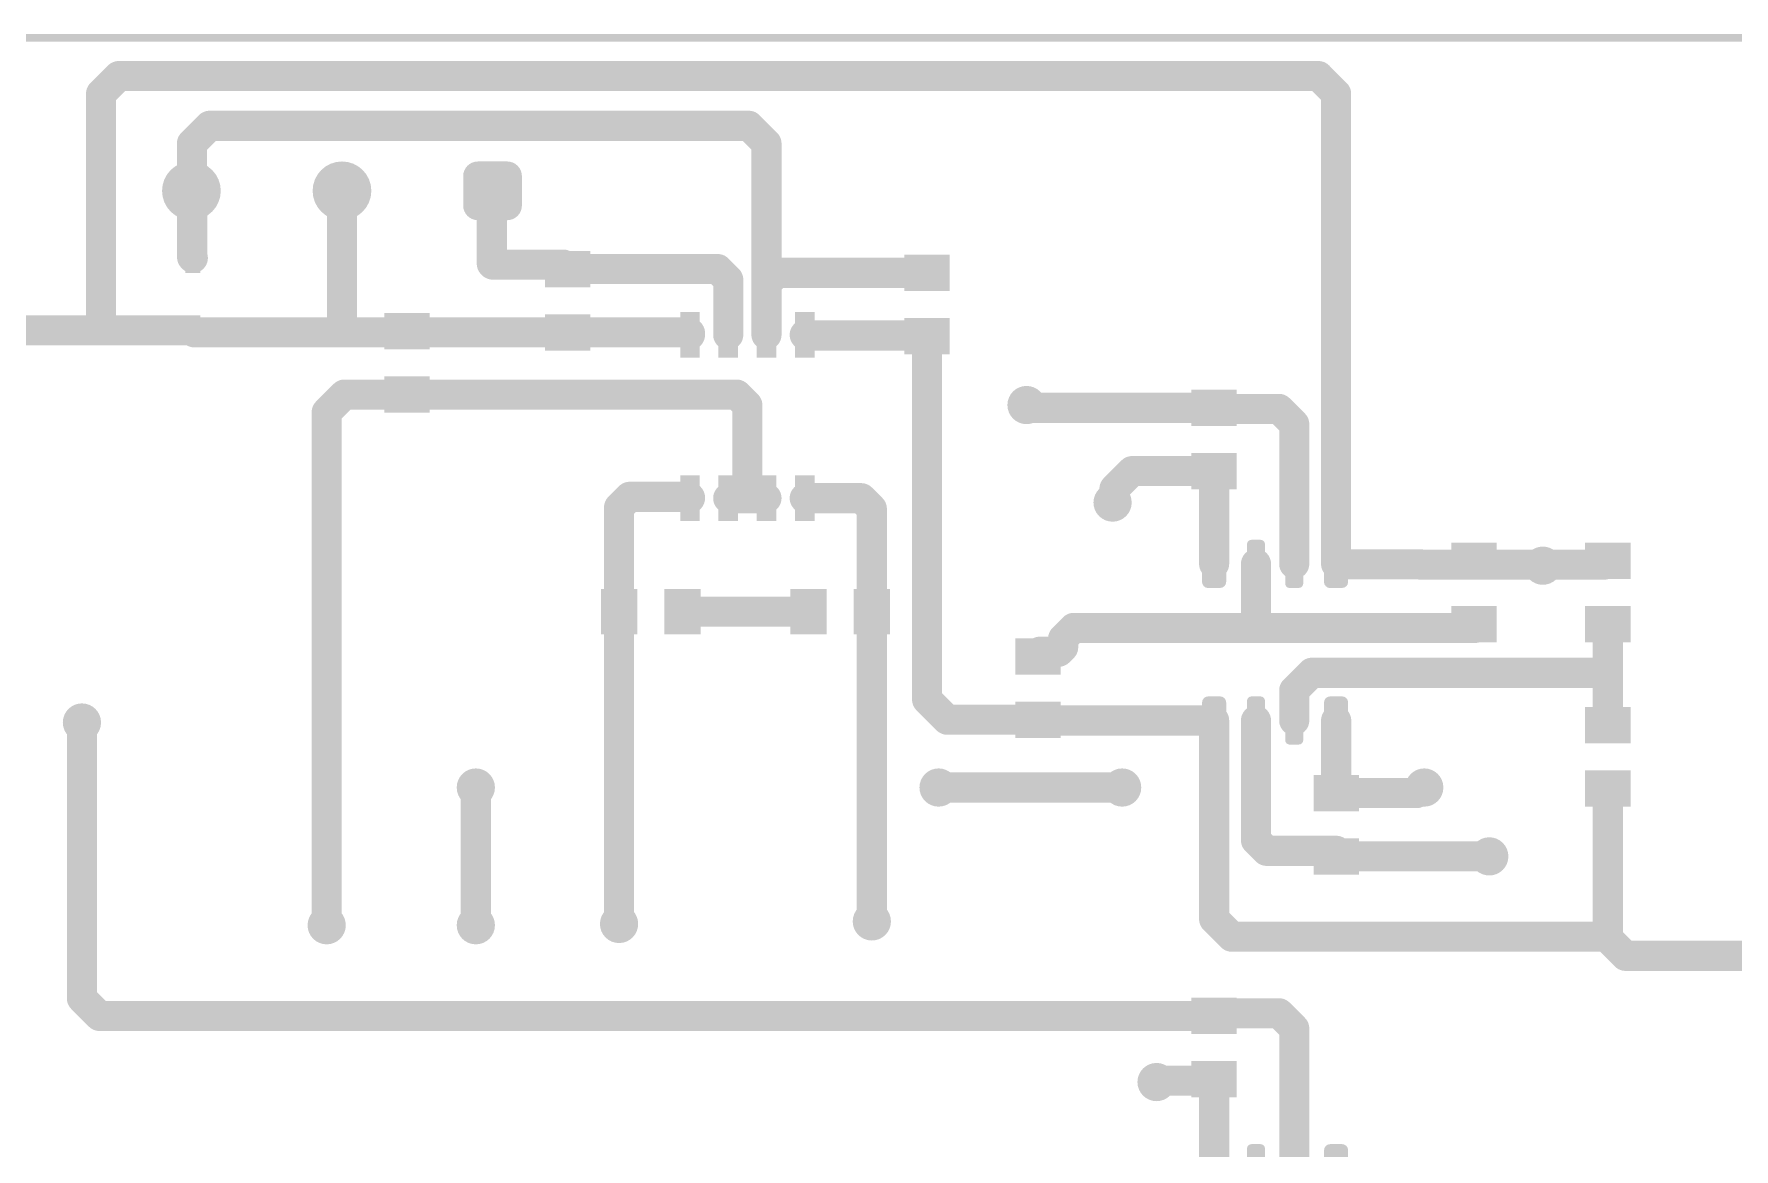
# Model space of a CAD drawing. Header units: millimetres. Extents: x 28 to 180, y 43 to 143.
# Drawn here: x 70.3 to 126.7, y 106 to 143 of the extents above; entities that cross this region are included whole.
import ezdxf

# ---------------------------------------------------------------- set-up
doc = ezdxf.new("R2010")
doc.units = ezdxf.units.MM
for name, color, linetype in [('BottomLayer', 5, 'Continuous'), ('MultiLayer', 9, 'Continuous'), ('PadHoleLayer', 156, 'Continuous')]:
    doc.layers.add(name, color=color, linetype=linetype)

# ---------------------------------------------------------------- blocks, each defined once
blk = doc.blocks.new('SOD2512X110N_B_13')
at = {"layer": 'BottomLayer'}
for points in [[(-1.70000041, 0.2499995), (-0.69999987, 0.2499995), (-0.69999987, -0.2499995), (-1.70000041, -0.2499995)], [(0.69999987, 0.2499995), (1.70000041, 0.2499995), (1.70000041, -0.2499995), (0.69999987, -0.2499995)]]:
    blk.add_hatch(color=5, dxfattribs=at).paths.add_polyline_path(points)
blk = doc.blocks.new('SOD2512X110N_B_14')
at = {"layer": 'BottomLayer'}
for points in [[(-1.70000041, 0.2499995), (-0.69999987, 0.2499995), (-0.69999987, -0.2499995), (-1.70000041, -0.2499995)], [(0.69999987, 0.2499995), (1.70000041, 0.2499995), (1.70000041, -0.2499995), (0.69999987, -0.2499995)]]:
    blk.add_hatch(color=5, dxfattribs=at).paths.add_polyline_path(points)
blk = doc.blocks.new('SOIC127P600X175_8N_B_15')
at = {"layer": 'BottomLayer'}
for points in [[(-3.47450156, 2.23000062), (-1.9495008, 2.23000062), (-1.9495008, 1.57999938), (-3.47450156, 1.57999938)], [(1.9495008, 2.23000062), (3.47450156, 2.23000062), (3.47450156, 1.57999938), (1.9495008, 1.57999938)], [(-3.47450156, 0.96000062), (-1.9495008, 0.96000062), (-1.9495008, 0.30999938), (-3.47450156, 0.30999938)], [(1.9495008, 0.96000062), (3.47450156, 0.96000062), (3.47450156, 0.30999938), (1.9495008, 0.30999938)], [(-3.47450156, -0.30999938), (-1.9495008, -0.30999938), (-1.9495008, -0.96000062), (-3.47450156, -0.96000062)], [(1.9495008, -0.30999938), (3.47450156, -0.30999938), (3.47450156, -0.96000062), (1.9495008, -0.96000062)], [(-3.47450156, -1.57999938), (-1.9495008, -1.57999938), (-1.9495008, -2.23000062), (-3.47450156, -2.23000062)], [(1.9495008, -1.57999938), (3.47450156, -1.57999938), (3.47450156, -2.23000062), (1.9495008, -2.23000062)]]:
    blk.add_hatch(color=5, dxfattribs=at).paths.add_polyline_path(points)
blk = doc.blocks.new('V______CRCW0805__3_IPC_A_B_31')
at = {"layer": 'BottomLayer'}
for points in [[(-1.65410896, 0.7541094899999999), (-0.44760388, 0.7541094899999999), (-0.44760388, -0.7541094899999999), (-1.65410896, -0.7541094899999999)], [(0.44760388, 0.7541094899999999), (1.65410896, 0.7541094899999999), (1.65410896, -0.7541094899999999), (0.44760388, -0.7541094899999999)]]:
    blk.add_hatch(color=5, dxfattribs=at).paths.add_polyline_path(points)
blk = doc.blocks.new('V______CRCW0805__3_IPC_A_B_33')
at = {"layer": 'BottomLayer'}
for points in [[(-1.65410896, 0.7541094899999999), (-0.44760388, 0.7541094899999999), (-0.44760388, -0.7541094899999999), (-1.65410896, -0.7541094899999999)], [(0.44760388, 0.7541094899999999), (1.65410896, 0.7541094899999999), (1.65410896, -0.7541094899999999), (0.44760388, -0.7541094899999999)]]:
    blk.add_hatch(color=5, dxfattribs=at).paths.add_polyline_path(points)
blk = doc.blocks.new('V______CRCW0805__3_IPC_A_B_35')
at = {"layer": 'BottomLayer'}
for points in [[(-1.65410896, 0.7541094899999999), (-0.44760388, 0.7541094899999999), (-0.44760388, -0.7541094899999999), (-1.65410896, -0.7541094899999999)], [(0.44760388, 0.7541094899999999), (1.65410896, 0.7541094899999999), (1.65410896, -0.7541094899999999), (0.44760388, -0.7541094899999999)]]:
    blk.add_hatch(color=5, dxfattribs=at).paths.add_polyline_path(points)
blk = doc.blocks.new('V______CRCW0805__3_IPC_A_B_38')
at = {"layer": 'BottomLayer'}
for points in [[(-1.65410896, 0.7541094899999999), (-0.44760388, 0.7541094899999999), (-0.44760388, -0.7541094899999999), (-1.65410896, -0.7541094899999999)], [(0.44760388, 0.7541094899999999), (1.65410896, 0.7541094899999999), (1.65410896, -0.7541094899999999), (0.44760388, -0.7541094899999999)]]:
    blk.add_hatch(color=5, dxfattribs=at).paths.add_polyline_path(points)
blk = doc.blocks.new('V______CRCW0805__3_IPC_A_B_39')
at = {"layer": 'BottomLayer'}
for points in [[(-1.65410896, 0.7541094899999999), (-0.44760388, 0.7541094899999999), (-0.44760388, -0.7541094899999999), (-1.65410896, -0.7541094899999999)], [(0.44760388, 0.7541094899999999), (1.65410896, 0.7541094899999999), (1.65410896, -0.7541094899999999), (0.44760388, -0.7541094899999999)]]:
    blk.add_hatch(color=5, dxfattribs=at).paths.add_polyline_path(points)
blk = doc.blocks.new('V______CRCW0805__3_IPC_A_B_41')
at = {"layer": 'BottomLayer'}
for points in [[(-1.65410896, 0.7541094899999999), (-0.44760388, 0.7541094899999999), (-0.44760388, -0.7541094899999999), (-1.65410896, -0.7541094899999999)], [(0.44760388, 0.7541094899999999), (1.65410896, 0.7541094899999999), (1.65410896, -0.7541094899999999), (0.44760388, -0.7541094899999999)]]:
    blk.add_hatch(color=5, dxfattribs=at).paths.add_polyline_path(points)
blk = doc.blocks.new('V______CRCW0805__3_IPC_A_B_43')
at = {"layer": 'BottomLayer'}
for points in [[(-1.65410896, 0.7541094899999999), (-0.44760388, 0.7541094899999999), (-0.44760388, -0.7541094899999999), (-1.65410896, -0.7541094899999999)], [(0.44760388, 0.7541094899999999), (1.65410896, 0.7541094899999999), (1.65410896, -0.7541094899999999), (0.44760388, -0.7541094899999999)]]:
    blk.add_hatch(color=5, dxfattribs=at).paths.add_polyline_path(points)
blk = doc.blocks.new('V______CRCW0805__3_IPC_A_B_44')
at = {"layer": 'BottomLayer'}
for points in [[(-1.65410896, 0.7541094899999999), (-0.44760388, 0.7541094899999999), (-0.44760388, -0.7541094899999999), (-1.65410896, -0.7541094899999999)], [(0.44760388, 0.7541094899999999), (1.65410896, 0.7541094899999999), (1.65410896, -0.7541094899999999), (0.44760388, -0.7541094899999999)]]:
    blk.add_hatch(color=5, dxfattribs=at).paths.add_polyline_path(points)
blk = doc.blocks.new('V______CRCW0805__3_IPC_A_B_45')
at = {"layer": 'BottomLayer'}
for points in [[(-1.65410896, 0.7541094899999999), (-0.44760388, 0.7541094899999999), (-0.44760388, -0.7541094899999999), (-1.65410896, -0.7541094899999999)], [(0.44760388, 0.7541094899999999), (1.65410896, 0.7541094899999999), (1.65410896, -0.7541094899999999), (0.44760388, -0.7541094899999999)]]:
    blk.add_hatch(color=5, dxfattribs=at).paths.add_polyline_path(points)
blk = doc.blocks.new('V______CRCW0805__3_IPC_A_B_46')
at = {"layer": 'BottomLayer'}
for points in [[(-1.65410896, 0.7541094899999999), (-0.44760388, 0.7541094899999999), (-0.44760388, -0.7541094899999999), (-1.65410896, -0.7541094899999999)], [(0.44760388, 0.7541094899999999), (1.65410896, 0.7541094899999999), (1.65410896, -0.7541094899999999), (0.44760388, -0.7541094899999999)]]:
    blk.add_hatch(color=5, dxfattribs=at).paths.add_polyline_path(points)
blk = doc.blocks.new('V______CRCW0805__3_IPC_A_B_47')
at = {"layer": 'BottomLayer'}
for points in [[(-1.65410896, 0.7541094899999999), (-0.44760388, 0.7541094899999999), (-0.44760388, -0.7541094899999999), (-1.65410896, -0.7541094899999999)], [(0.44760388, 0.7541094899999999), (1.65410896, 0.7541094899999999), (1.65410896, -0.7541094899999999), (0.44760388, -0.7541094899999999)]]:
    blk.add_hatch(color=5, dxfattribs=at).paths.add_polyline_path(points)
blk = doc.blocks.new('V______CRCW0805__3_IPC_A_B_53')
at = {"layer": 'BottomLayer'}
for points in [[(-1.65410896, 0.7541094899999999), (-0.44760388, 0.7541094899999999), (-0.44760388, -0.7541094899999999), (-1.65410896, -0.7541094899999999)], [(0.44760388, 0.7541094899999999), (1.65410896, 0.7541094899999999), (1.65410896, -0.7541094899999999), (0.44760388, -0.7541094899999999)]]:
    blk.add_hatch(color=5, dxfattribs=at).paths.add_polyline_path(points)
blk = doc.blocks.new('691101710003_72')
at = {"layer": 'BottomLayer'}
h = blk.add_hatch(color=5, dxfattribs=at)
edge = h.paths.add_edge_path()
edge.add_arc((-5.48773985, -0.01250823), 0.4874996599999999, 90, 180)
edge.add_line((-5.97523951, -0.0125082299999999), (-5.97523951, -0.9875100899999998))
edge.add_arc((-5.48773985, -0.98751009), 0.4874996599999999, 180, 270)
edge.add_line((-5.48773985, -1.47500975), (-4.51273799, -1.47500975))
edge.add_arc((-4.51273799, -0.98751009), 0.4874996599999999, 270, 360)
edge.add_line((-4.02523833, -0.98751009), (-4.02523833, -0.01250823000000001))
edge.add_arc((-4.51273799, -0.01250823), 0.4874996599999999, 0, 90)
edge.add_line((-4.51273799, 0.4749914299999999), (-5.48773985, 0.4749914299999999))
h = blk.add_hatch(color=5, dxfattribs=at)
edge = h.paths.add_edge_path()
edge.add_arc((-0.00024892, -0.50000916), 0.97499932, 0, 360)
h = blk.add_hatch(color=5, dxfattribs=at)
edge = h.paths.add_edge_path()
edge.add_arc((4.99974108, -0.50000916), 0.97499932, 0, 360)
at = {"layer": 'MultiLayer'}
h = blk.add_hatch(color=9, dxfattribs=at)
edge = h.paths.add_edge_path()
edge.add_arc((-5.48773985, -0.01250823), 0.4874996599999999, 90, 180)
edge.add_line((-5.97523951, -0.0125082299999999), (-5.97523951, -0.9875100899999998))
edge.add_arc((-5.48773985, -0.98751009), 0.4874996599999999, 180, 270)
edge.add_line((-5.48773985, -1.47500975), (-4.51273799, -1.47500975))
edge.add_arc((-4.51273799, -0.98751009), 0.4874996599999999, 270, 360)
edge.add_line((-4.02523833, -0.98751009), (-4.02523833, -0.01250823000000001))
edge.add_arc((-4.51273799, -0.01250823), 0.4874996599999999, 0, 90)
edge.add_line((-4.51273799, 0.4749914299999999), (-5.48773985, 0.4749914299999999))
h = blk.add_hatch(color=9, dxfattribs=at)
edge = h.paths.add_edge_path()
edge.add_arc((-0.00024892, -0.50000916), 0.97499932, 0, 360)
h = blk.add_hatch(color=9, dxfattribs=at)
edge = h.paths.add_edge_path()
edge.add_arc((4.99974108, -0.50000916), 0.97499932, 0, 360)
at = {"layer": 'PadHoleLayer'}
h = blk.add_hatch(color=156, dxfattribs=at)
edge = h.paths.add_edge_path()
edge.add_arc((-5.00023892, -0.50000916), 0.6499986999999999, 0, 360)
h = blk.add_hatch(color=156, dxfattribs=at)
edge = h.paths.add_edge_path()
edge.add_arc((-0.00024892, -0.50000916), 0.6499986999999999, 0, 360)
h = blk.add_hatch(color=156, dxfattribs=at)
edge = h.paths.add_edge_path()
edge.add_arc((4.99974108, -0.50000916), 0.6499986999999999, 0, 360)
blk = doc.blocks.new('8_SOIC_B_75')
at = {"layer": 'BottomLayer'}
h = blk.add_hatch(color=5, dxfattribs=at)
edge = h.paths.add_edge_path()
edge.add_arc((-1.99999981, 2.22500063), 0.1999996, 0, 90)
edge.add_line((-1.99999981, 2.42500023), (-3.19999995, 2.42500023))
edge.add_arc((-3.19999995, 2.22500063), 0.1999996, 90, 180)
edge.add_line((-3.39999955, 2.22500063), (-3.39999955, 1.82499889))
edge.add_arc((-3.19999995, 1.82499889), 0.1999996, 180, 270)
edge.add_line((-3.19999995, 1.62499929), (-1.99999981, 1.62499929))
edge.add_arc((-1.99999981, 1.82499889), 0.1999996, 270, 360)
edge.add_line((-1.80000021, 1.82499889), (-1.80000021, 2.22500063))
h = blk.add_hatch(color=5, dxfattribs=at)
edge = h.paths.add_edge_path()
edge.add_arc((3.19999995, 2.22500063), 0.1999996, 0, 90)
edge.add_line((3.19999995, 2.42500023), (1.99999981, 2.42500023))
edge.add_arc((1.99999981, 2.22500063), 0.1999996, 90, 180)
edge.add_line((1.80000021, 2.22500063), (1.80000021, 1.82499889))
edge.add_arc((1.99999981, 1.82499889), 0.1999996, 180, 270)
edge.add_line((1.99999981, 1.62499929), (3.19999995, 1.62499929))
edge.add_arc((3.19999995, 1.82499889), 0.1999996, 270, 360)
edge.add_line((3.39999955, 1.82499889), (3.39999955, 2.22500063))
h = blk.add_hatch(color=5, dxfattribs=at)
edge = h.paths.add_edge_path()
edge.add_arc((-1.94999991, 0.7849997), 0.1499997, 0, 90)
edge.add_line((-1.94999991, 0.9349994), (-3.24999985, 0.9349994))
edge.add_arc((-3.24999985, 0.7849997), 0.1499997, 90, 180)
edge.add_line((-3.39999955, 0.7849997), (-3.39999955, 0.4850003))
edge.add_arc((-3.24999985, 0.4850003), 0.1499997, 180, 270)
edge.add_line((-3.24999985, 0.3350006), (-1.94999991, 0.3350006))
edge.add_arc((-1.94999991, 0.4850003), 0.1499997, 270, 360)
edge.add_line((-1.80000021, 0.4850003), (-1.80000021, 0.7849997))
h = blk.add_hatch(color=5, dxfattribs=at)
edge = h.paths.add_edge_path()
edge.add_arc((3.24999985, 0.7849997), 0.1499997, 0, 90)
edge.add_line((3.24999985, 0.9349994), (1.94999991, 0.9349994))
edge.add_arc((1.94999991, 0.7849997), 0.1499997, 90, 180)
edge.add_line((1.80000021, 0.7849997), (1.80000021, 0.4850003))
edge.add_arc((1.94999991, 0.4850003), 0.1499997, 180, 270)
edge.add_line((1.94999991, 0.3350006), (3.24999985, 0.3350006))
edge.add_arc((3.24999985, 0.4850003), 0.1499997, 270, 360)
edge.add_line((3.39999955, 0.4850003), (3.39999955, 0.7849997))
h = blk.add_hatch(color=5, dxfattribs=at)
edge = h.paths.add_edge_path()
edge.add_arc((-1.94999991, -0.4850003), 0.1499997, 0, 90)
edge.add_line((-1.94999991, -0.3350006), (-3.24999985, -0.3350006))
edge.add_arc((-3.24999985, -0.4850003), 0.1499997, 90, 180)
edge.add_line((-3.39999955, -0.4850003), (-3.39999955, -0.7849997))
edge.add_arc((-3.24999985, -0.7849997), 0.1499997, 180, 270)
edge.add_line((-3.24999985, -0.9349994), (-1.94999991, -0.9349994))
edge.add_arc((-1.94999991, -0.7849997), 0.1499997, 270, 360)
edge.add_line((-1.80000021, -0.7849997), (-1.80000021, -0.4850003))
h = blk.add_hatch(color=5, dxfattribs=at)
edge = h.paths.add_edge_path()
edge.add_arc((3.24999985, -0.4850003), 0.1499997, 0, 90)
edge.add_line((3.24999985, -0.3350006), (1.94999991, -0.3350006))
edge.add_arc((1.94999991, -0.4850003), 0.1499997, 90, 180)
edge.add_line((1.80000021, -0.4850003), (1.80000021, -0.7849997))
edge.add_arc((1.94999991, -0.7849997), 0.1499997, 180, 270)
edge.add_line((1.94999991, -0.9349994), (3.24999985, -0.9349994))
edge.add_arc((3.24999985, -0.7849997), 0.1499997, 270, 360)
edge.add_line((3.39999955, -0.7849997), (3.39999955, -0.4850003))
h = blk.add_hatch(color=5, dxfattribs=at)
edge = h.paths.add_edge_path()
edge.add_arc((-1.99999981, -1.82499889), 0.1999996, 0, 90)
edge.add_line((-1.99999981, -1.62499929), (-3.19999995, -1.62499929))
edge.add_arc((-3.19999995, -1.82499889), 0.1999996, 90, 180)
edge.add_line((-3.39999955, -1.82499889), (-3.39999955, -2.22500063))
edge.add_arc((-3.19999995, -2.22500063), 0.1999996, 180, 270)
edge.add_line((-3.19999995, -2.42500023), (-1.99999981, -2.42500023))
edge.add_arc((-1.99999981, -2.22500063), 0.1999996, 270, 360)
edge.add_line((-1.80000021, -2.22500063), (-1.80000021, -1.82499889))
h = blk.add_hatch(color=5, dxfattribs=at)
edge = h.paths.add_edge_path()
edge.add_arc((3.19999995, -1.82499889), 0.1999996, 0, 90)
edge.add_line((3.19999995, -1.62499929), (1.99999981, -1.62499929))
edge.add_arc((1.99999981, -1.82499889), 0.1999996, 90, 180)
edge.add_line((1.80000021, -1.82499889), (1.80000021, -2.22500063))
edge.add_arc((1.99999981, -2.22500063), 0.1999996, 180, 270)
edge.add_line((1.99999981, -2.42500023), (3.19999995, -2.42500023))
edge.add_arc((3.19999995, -2.22500063), 0.1999996, 270, 360)
edge.add_line((3.39999955, -2.22500063), (3.39999955, -1.82499889))
blk = doc.blocks.new('8_SOIC_B_76')
at = {"layer": 'BottomLayer'}
h = blk.add_hatch(color=5, dxfattribs=at)
edge = h.paths.add_edge_path()
edge.add_arc((-1.99999981, 2.22500063), 0.1999996, 0, 90)
edge.add_line((-1.99999981, 2.42500023), (-3.19999995, 2.42500023))
edge.add_arc((-3.19999995, 2.22500063), 0.1999996, 90, 180)
edge.add_line((-3.39999955, 2.22500063), (-3.39999955, 1.82499889))
edge.add_arc((-3.19999995, 1.82499889), 0.1999996, 180, 270)
edge.add_line((-3.19999995, 1.62499929), (-1.99999981, 1.62499929))
edge.add_arc((-1.99999981, 1.82499889), 0.1999996, 270, 360)
edge.add_line((-1.80000021, 1.82499889), (-1.80000021, 2.22500063))
h = blk.add_hatch(color=5, dxfattribs=at)
edge = h.paths.add_edge_path()
edge.add_arc((3.19999995, 2.22500063), 0.1999996, 0, 90)
edge.add_line((3.19999995, 2.42500023), (1.99999981, 2.42500023))
edge.add_arc((1.99999981, 2.22500063), 0.1999996, 90, 180)
edge.add_line((1.80000021, 2.22500063), (1.80000021, 1.82499889))
edge.add_arc((1.99999981, 1.82499889), 0.1999996, 180, 270)
edge.add_line((1.99999981, 1.62499929), (3.19999995, 1.62499929))
edge.add_arc((3.19999995, 1.82499889), 0.1999996, 270, 360)
edge.add_line((3.39999955, 1.82499889), (3.39999955, 2.22500063))
h = blk.add_hatch(color=5, dxfattribs=at)
edge = h.paths.add_edge_path()
edge.add_arc((-1.94999991, 0.7849997), 0.1499997, 0, 90)
edge.add_line((-1.94999991, 0.9349994), (-3.24999985, 0.9349994))
edge.add_arc((-3.24999985, 0.7849997), 0.1499997, 90, 180)
edge.add_line((-3.39999955, 0.7849997), (-3.39999955, 0.4850003))
edge.add_arc((-3.24999985, 0.4850003), 0.1499997, 180, 270)
edge.add_line((-3.24999985, 0.3350006), (-1.94999991, 0.3350006))
edge.add_arc((-1.94999991, 0.4850003), 0.1499997, 270, 360)
edge.add_line((-1.80000021, 0.4850003), (-1.80000021, 0.7849997))
h = blk.add_hatch(color=5, dxfattribs=at)
edge = h.paths.add_edge_path()
edge.add_arc((3.24999985, 0.7849997), 0.1499997, 0, 90)
edge.add_line((3.24999985, 0.9349994), (1.94999991, 0.9349994))
edge.add_arc((1.94999991, 0.7849997), 0.1499997, 90, 180)
edge.add_line((1.80000021, 0.7849997), (1.80000021, 0.4850003))
edge.add_arc((1.94999991, 0.4850003), 0.1499997, 180, 270)
edge.add_line((1.94999991, 0.3350006), (3.24999985, 0.3350006))
edge.add_arc((3.24999985, 0.4850003), 0.1499997, 270, 360)
edge.add_line((3.39999955, 0.4850003), (3.39999955, 0.7849997))
h = blk.add_hatch(color=5, dxfattribs=at)
edge = h.paths.add_edge_path()
edge.add_arc((-1.94999991, -0.4850003), 0.1499997, 0, 90)
edge.add_line((-1.94999991, -0.3350006), (-3.24999985, -0.3350006))
edge.add_arc((-3.24999985, -0.4850003), 0.1499997, 90, 180)
edge.add_line((-3.39999955, -0.4850003), (-3.39999955, -0.7849997))
edge.add_arc((-3.24999985, -0.7849997), 0.1499997, 180, 270)
edge.add_line((-3.24999985, -0.9349994), (-1.94999991, -0.9349994))
edge.add_arc((-1.94999991, -0.7849997), 0.1499997, 270, 360)
edge.add_line((-1.80000021, -0.7849997), (-1.80000021, -0.4850003))
h = blk.add_hatch(color=5, dxfattribs=at)
edge = h.paths.add_edge_path()
edge.add_arc((3.24999985, -0.4850003), 0.1499997, 0, 90)
edge.add_line((3.24999985, -0.3350006), (1.94999991, -0.3350006))
edge.add_arc((1.94999991, -0.4850003), 0.1499997, 90, 180)
edge.add_line((1.80000021, -0.4850003), (1.80000021, -0.7849997))
edge.add_arc((1.94999991, -0.7849997), 0.1499997, 180, 270)
edge.add_line((1.94999991, -0.9349994), (3.24999985, -0.9349994))
edge.add_arc((3.24999985, -0.7849997), 0.1499997, 270, 360)
edge.add_line((3.39999955, -0.7849997), (3.39999955, -0.4850003))
h = blk.add_hatch(color=5, dxfattribs=at)
edge = h.paths.add_edge_path()
edge.add_arc((-1.99999981, -1.82499889), 0.1999996, 0, 90)
edge.add_line((-1.99999981, -1.62499929), (-3.19999995, -1.62499929))
edge.add_arc((-3.19999995, -1.82499889), 0.1999996, 90, 180)
edge.add_line((-3.39999955, -1.82499889), (-3.39999955, -2.22500063))
edge.add_arc((-3.19999995, -2.22500063), 0.1999996, 180, 270)
edge.add_line((-3.19999995, -2.42500023), (-1.99999981, -2.42500023))
edge.add_arc((-1.99999981, -2.22500063), 0.1999996, 270, 360)
edge.add_line((-1.80000021, -2.22500063), (-1.80000021, -1.82499889))
h = blk.add_hatch(color=5, dxfattribs=at)
edge = h.paths.add_edge_path()
edge.add_arc((3.19999995, -1.82499889), 0.1999996, 0, 90)
edge.add_line((3.19999995, -1.62499929), (1.99999981, -1.62499929))
edge.add_arc((1.99999981, -1.82499889), 0.1999996, 90, 180)
edge.add_line((1.80000021, -1.82499889), (1.80000021, -2.22500063))
edge.add_arc((1.99999981, -2.22500063), 0.1999996, 180, 270)
edge.add_line((1.99999981, -2.42500023), (3.19999995, -2.42500023))
edge.add_arc((3.19999995, -2.22500063), 0.1999996, 270, 360)
edge.add_line((3.39999955, -2.22500063), (3.39999955, -1.82499889))

msp = doc.modelspace()

# ---------------------------------------------------------------- hatches: boundary and pattern name
h = msp.add_hatch(color=7)
edge = h.paths.add_edge_path()
edge.add_arc((103.251, 130.683), 0.635, 0, 360)
h = msp.add_hatch(color=7)
edge = h.paths.add_edge_path()
edge.add_arc((103.251, 130.683), 0.3556, 0, 360)
h = msp.add_hatch(color=7)
edge = h.paths.add_edge_path()
edge.add_arc((106.1085, 127.4445), 0.635, 0, 360)
h = msp.add_hatch(color=7)
edge = h.paths.add_edge_path()
edge.add_arc((106.1085, 127.4445), 0.3556, 0, 360)
h = msp.add_hatch(color=7)
edge = h.paths.add_edge_path()
edge.add_arc((120.396, 125.349), 0.635, 0, 360)
h = msp.add_hatch(color=7)
edge = h.paths.add_edge_path()
edge.add_arc((120.396, 125.349), 0.3556, 0, 360)
h = msp.add_hatch(color=7)
edge = h.paths.add_edge_path()
edge.add_arc((71.88199999999999, 120.142), 0.635, 0, 360)
h = msp.add_hatch(color=7)
edge = h.paths.add_edge_path()
edge.add_arc((71.88199999999999, 120.142), 0.3556, 0, 360)
h = msp.add_hatch(color=7)
edge = h.paths.add_edge_path()
edge.add_arc((84.963, 117.983), 0.635, 0, 360)
h = msp.add_hatch(color=7)
edge = h.paths.add_edge_path()
edge.add_arc((100.33, 117.983), 0.635, 0, 360)
h = msp.add_hatch(color=7)
edge = h.paths.add_edge_path()
edge.add_arc((106.426, 117.983), 0.635, 0, 360)
h = msp.add_hatch(color=7)
edge = h.paths.add_edge_path()
edge.add_arc((116.459, 117.983), 0.635, 0, 360)
h = msp.add_hatch(color=7)
edge = h.paths.add_edge_path()
edge.add_arc((84.963, 117.983), 0.3556, 0, 360)
h = msp.add_hatch(color=7)
edge = h.paths.add_edge_path()
edge.add_arc((100.33, 117.983), 0.3556, 0, 360)
h = msp.add_hatch(color=7)
edge = h.paths.add_edge_path()
edge.add_arc((106.426, 117.983), 0.3556, 0, 360)
h = msp.add_hatch(color=7)
edge = h.paths.add_edge_path()
edge.add_arc((116.459, 117.983), 0.3556, 0, 360)
h = msp.add_hatch(color=7)
edge = h.paths.add_edge_path()
edge.add_arc((118.618, 115.697), 0.635, 0, 360)
h = msp.add_hatch(color=7)
edge = h.paths.add_edge_path()
edge.add_arc((118.618, 115.697), 0.3556, 0, 360)
h = msp.add_hatch(color=7)
edge = h.paths.add_edge_path()
edge.add_arc((80.00999999999999, 113.411), 0.635, 0, 360)
h = msp.add_hatch(color=7)
edge = h.paths.add_edge_path()
edge.add_arc((84.963, 113.411), 0.635, 0, 360)
h = msp.add_hatch(color=7)
edge = h.paths.add_edge_path()
edge.add_arc((89.71928716, 113.453545), 0.635, 0, 360)
h = msp.add_hatch(color=7)
edge = h.paths.add_edge_path()
edge.add_arc((98.11371283999999, 113.538), 0.635, 0, 360)
h = msp.add_hatch(color=7)
edge = h.paths.add_edge_path()
edge.add_arc((80.00999999999999, 113.411), 0.3556, 0, 360)
h = msp.add_hatch(color=7)
edge = h.paths.add_edge_path()
edge.add_arc((84.963, 113.411), 0.3556, 0, 360)
h = msp.add_hatch(color=7)
edge = h.paths.add_edge_path()
edge.add_arc((89.71928716, 113.453545), 0.3556, 0, 360)
h = msp.add_hatch(color=7)
edge = h.paths.add_edge_path()
edge.add_arc((98.11371283999999, 113.538), 0.3556, 0, 360)
h = msp.add_hatch(color=7)
edge = h.paths.add_edge_path()
edge.add_arc((107.569, 108.204), 0.635, 0, 360)
h = msp.add_hatch(color=7)
edge = h.paths.add_edge_path()
edge.add_arc((107.569, 108.204), 0.3556, 0, 360)

# ---------------------------------------------------------------- linework, layer by layer
at = {"color": 7}
for points, const_width in [([(29.718, 142.875), (179.705, 142.875)], 0.254), ([(72.517, 141.0192125), (73.10278749999998, 141.605)], 1.00000054), ([(73.10278749999998, 141.605), (112.94521226, 141.605)], 1.00000054), ([(112.94521226, 141.605), (113.53099976, 141.0192125)], 1.00000054), ([(72.517, 133.16599986), (72.517, 141.0192125)], 1.00000054), ([(113.53099976, 125.40899988), (113.53099976, 141.0192125)], 1.00000054), ([(75.53522358000002, 139.3682125), (76.12101108, 139.954)], 1.00000054), ([(76.12101108, 139.954), (94.0292125, 139.954)], 1.00000054), ([(94.0292125, 139.954), (94.615, 139.3682125)], 1.00000054), ([(75.53522358000002, 137.80128142), (75.53522358000002, 139.3682125)], 1.00000054), ([(94.615, 134.71924034), (94.615, 139.3682125)], 1.00000054), ([(75.53522358000002, 137.80128142), (75.541505, 137.795)], 1.00000054), ([(75.541505, 135.58949514), (75.541505, 137.795)], 1.00000054), ([(80.518, 133.12100122), (80.518, 137.795)], 1.00000054), ([(85.49449499999999, 135.37336146), (85.49449499999999, 137.795)], 1.00000054), ([(75.541505, 135.58949514), (75.565, 135.56600014)], 1.00000054), ([(85.49449499999999, 135.37336146), (85.52099989999998, 135.34685656)], 1.00000054), ([(85.52099989999998, 135.34685656), (87.86185628, 135.34685656)], 1.00000054), ([(87.86185628, 135.34685656), (88.01100000000001, 135.19771284)], 1.00000054), ([(88.01100000000001, 135.19771284), (92.9935275, 135.19771284)], 1.00000054), ([(92.9935275, 135.19771284), (93.34499999999998, 134.84624034)], 1.00000054), ([(94.615, 134.71924034), (94.9664725, 135.07071284)], 1.00000054), ([(94.9664725, 135.07071284), (99.949, 135.07071284)], 1.00000054), ([(93.34499999999998, 133.01400118), (93.34499999999998, 134.84624034)], 1.00000054), ([(94.615, 133.01400118), (94.615, 134.71924034)], 1.00000054), ([(43.15921264, 133.16599986), (72.517, 133.16599986)], 1.00000054), ([(72.517, 133.16599986), (75.565, 133.16599986)], 1.00000054), ([(75.565, 133.1459999), (75.565, 133.16599986)], 1.00000054), ([(75.565, 133.1459999), (75.61499989999999, 133.096)], 1.00000054), ([(75.61499989999999, 133.096), (80.54300122, 133.096)], 1.00000054), ([(80.518, 133.12100122), (80.54300122, 133.096)], 1.00000054), ([(80.54300122, 133.096), (85.471, 133.096)], 1.00000054), ([(85.471, 133.096), (88.01100000000001, 133.096)], 1.00000054), ([(88.01100000000001, 133.096), (92.04999878, 133.096)], 1.00000054), ([(92.04999878, 133.096), (92.075, 133.07099878)], 1.00000054), ([(92.075, 133.01400118), (92.075, 133.07099878)], 1.00000054), ([(95.885, 133.01400118), (95.90750186, 132.99149932)], 1.00000054), ([(95.90750186, 132.99149932), (99.92650068, 132.99149932)], 1.00000054), ([(99.92650068, 132.99149932), (99.949, 132.969)], 1.00000054), ([(99.949, 120.904), (99.949, 132.969)], 1.00000054), ([(80.00999999999998, 130.44335608), (80.59578749999999, 131.02914358)], 1.00000054), ([(80.59578749999999, 131.02914358), (93.6285275, 131.02914358)], 1.00000054), ([(93.6285275, 131.02914358), (93.98, 130.67767108)], 1.00000054), ([(93.98, 127.58999882), (93.98, 130.67767108)], 1.00000054), ([(103.251, 130.683), (103.32406056, 130.683)], 1.00000054), ([(103.32406056, 130.683), (103.41620414, 130.59085642)], 1.00000054), ([(103.41620414, 130.59085642), (109.474, 130.59085642)], 1.00000054), ([(109.4603348, 130.55289104), (111.6361115, 130.55289104)], 1.00000054), ([(111.6361115, 130.55289104), (112.141, 130.04800254)], 1.00000054), ([(80.00999999999998, 113.411), (80.00999999999998, 130.44335608)], 1.00000054), ([(112.141, 125.40899988), (112.141, 130.04800254)], 1.00000054), ([(106.172, 127.90335608), (106.7577875, 128.48914358)], 1.00000054), ([(106.7577875, 128.48914358), (109.474, 128.48914358)], 1.00000054), ([(109.48100024, 125.40899988), (109.48100024, 128.36214358)], 1.00000054), ([(106.172, 127.508), (106.172, 127.90335608)], 1.00000054), ([(89.71928716, 127.2835275), (90.07075966, 127.635)], 1.00000054), ([(89.71928716, 123.825), (89.71928716, 127.2835275)], 1.00000054), ([(90.07075966, 127.635), (92.04999878, 127.635)], 1.00000054), ([(92.04999878, 127.635), (92.075, 127.60999878)], 1.00000054), ([(92.075, 127.58999882), (92.075, 127.60999878)], 1.00000054), ([(93.34499999999998, 127.58999882), (93.98, 127.58999882)], 1.00000054), ([(93.98, 127.58999882), (94.615, 127.58999882)], 1.00000054), ([(95.885, 127.58999882), (97.76224034, 127.58999882)], 1.00000054), ([(97.76224034, 127.58999882), (98.11371284, 127.23852632)], 1.00000054), ([(98.11371284, 123.825), (98.11371284, 127.23852632)], 1.00000054), ([(106.045, 127.381), (106.1085, 127.4445)], 1.00000054), ([(106.1085, 127.4445), (106.172, 127.508)], 1.00000054), ([(110.871, 123.28214358), (110.871, 125.40899988)], 1.00000054), ([(113.53099976, 125.40899988), (113.54357276, 125.39642688)], 1.00000054), ([(113.54357276, 125.39642688), (116.31942954, 125.39642688)], 1.00000054), ([(116.31942954, 125.39642688), (116.332, 125.38385642)], 1.00000054), ([(116.332, 125.38385642), (122.428, 125.38385642)], 1.00000054), ([(89.71928716, 113.453545), (89.71928716, 123.825)], 1.00000054), ([(91.821, 123.825), (96.012, 123.825)], 1.00000054), ([(98.11371284, 113.538), (98.11371284, 123.825)], 1.00000054), ([(104.46711136, 122.93067108), (104.81858386, 123.28214358)], 1.00000054), ([(104.81858386, 123.28214358), (110.871, 123.28214358)], 1.00000054), ([(110.871, 123.28214358), (118.14270504, 123.28214358)], 1.00000054), ([(122.555, 122.0174725), (122.555, 123.28214358)], 1.00000054), ([(104.3206956, 122.4926938), (104.46711136, 122.63910956)], 1.00000054), ([(104.46711136, 122.63910956), (104.46711136, 122.93067108)], 1.00000054), ([(103.6966938, 122.4926938), (104.3206956, 122.4926938)], 1.00000054), ([(122.3305275, 121.793), (122.555, 122.0174725)], 1.00000054), ([(122.555, 120.04985642), (122.555, 122.0174725)], 1.00000054), ([(112.141, 121.2072125), (112.7267875, 121.793)], 1.00000054), ([(112.7267875, 121.793), (122.3305275, 121.793)], 1.00000054), ([(99.949, 120.904), (100.61885642, 120.23414358)], 1.00000054), ([(112.141, 120.20900012), (112.141, 121.2072125)], 1.00000054), ([(71.88199999999998, 110.98364392), (71.88199999999998, 120.142)], 1.00000054), ([(100.61885642, 120.23414358), (103.632, 120.23414358)], 1.00000054), ([(104.03814346, 120.20900012), (109.48100024, 120.20900012)], 1.00000054), ([(109.48100024, 113.6157875), (109.48100024, 120.20900012)], 1.00000054), ([(110.871, 116.23275966), (110.871, 120.20900012)], 1.00000054), ([(113.53099976, 120.20900012), (113.53449988, 120.2055)], 1.00000054), ([(113.53449988, 117.98650012), (113.53449988, 120.2055)], 1.00000054), ([(84.963, 113.411), (84.963, 117.983)], 1.00000054), ([(100.33, 117.983), (106.426, 117.983)], 1.00000054), ([(113.53449988, 117.98650012), (113.538, 117.983)], 1.00000054), ([(113.538, 117.79871284), (116.20165228, 117.79871284)], 1.00000054), ([(116.20165228, 117.79871284), (116.38593944, 117.983)], 1.00000054), ([(116.38593944, 117.983), (116.459, 117.983)], 1.00000054), ([(122.555, 113.03000254), (122.555, 117.94814358)], 1.00000054), ([(110.871, 116.23275966), (111.2224725, 115.88128716)], 1.00000054), ([(111.2224725, 115.88128716), (113.538, 115.88128716)], 1.00000054), ([(113.538, 115.697), (118.618, 115.697)], 1.00000054), ([(109.48100024, 113.6157875), (110.06678774, 113.03)], 1.00000054), ([(110.06678774, 113.03), (122.55499746, 113.03)], 1.00000054), ([(122.55499746, 113.03), (122.555, 113.03000254)], 1.00000054), ([(122.555, 112.9807875), (122.555, 113.03000254)], 1.00000054), ([(122.555, 112.9807875), (123.1407875, 112.395)], 1.00000054), ([(123.1407875, 112.395), (132.55600108, 112.395)], 1.00000054), ([(71.88199999999998, 110.98364392), (72.4677875, 110.39785642)], 1.00000054), ([(72.4677875, 110.39785642), (109.474, 110.39785642)], 1.00000054), ([(109.4603348, 110.48689104), (111.6361115, 110.48689104)], 1.00000054), ([(111.6361115, 110.48689104), (112.141, 109.98200254)], 1.00000054), ([(112.141, 105.34299988), (112.141, 109.98200254)], 1.00000054), ([(107.569, 108.204), (107.61507052, 108.25007052)], 1.00000054), ([(107.61507052, 108.25007052), (109.42792694, 108.25007052)], 1.00000054), ([(109.42792694, 108.25007052), (109.474, 108.29614358)], 1.00000054), ([(109.48100024, 105.34299988), (109.48100024, 108.29614358)], 1.00000054)]:
    msp.add_lwpolyline(points, dxfattribs=dict(at, const_width=const_width))
at = {"color": 7, "const_width": 0.499999}
for points in [[(72.85278799999998, 141.605, 1), (73.35278699999998, 141.605, 1)], [(72.85278799999998, 141.605, 1), (73.35278699999998, 141.605, 1)], [(112.69521276, 141.605, 1), (113.19521176, 141.605, 1)], [(112.69521276, 141.605, 1), (113.19521176, 141.605, 1)], [(72.2670005, 141.0192125, 1), (72.7669995, 141.0192125, 1)], [(72.2670005, 141.0192125, 1), (72.7669995, 141.0192125, 1)], [(113.28100026, 141.0192125, 1), (113.78099926, 141.0192125, 1)], [(113.28100026, 141.0192125, 1), (113.78099926, 141.0192125, 1)], [(75.87101158, 139.954, 1), (76.37101058, 139.954, 1)], [(75.87101158, 139.954, 1), (76.37101058, 139.954, 1)], [(93.779213, 139.954, 1), (94.279212, 139.954, 1)], [(93.779213, 139.954, 1), (94.279212, 139.954, 1)], [(75.28522408, 139.3682125, 1), (75.78522308, 139.3682125, 1)], [(75.28522408, 139.3682125, 1), (75.78522308, 139.3682125, 1)], [(94.3650005, 139.3682125, 1), (94.8649995, 139.3682125, 1)], [(94.3650005, 139.3682125, 1), (94.8649995, 139.3682125, 1)], [(75.28522408, 137.80128142, 1), (75.78522308, 137.80128142, 1)], [(75.28522408, 137.80128142, 1), (75.78522308, 137.80128142, 1)], [(75.2915055, 137.795, 1), (75.7915045, 137.795, 1)], [(75.2915055, 137.795, 1), (75.7915045, 137.795, 1)], [(80.2680005, 137.795, 1), (80.76799949999999, 137.795, 1)], [(85.24449549999999, 137.795, 1), (85.74449449999999, 137.795, 1)], [(75.2915055, 135.58949514, 1), (75.7915045, 135.58949514, 1)], [(75.2915055, 135.58949514, 1), (75.7915045, 135.58949514, 1)], [(75.3150005, 135.56600014, 1), (75.8149995, 135.56600014, 1)], [(85.24449549999999, 135.37336146, 1), (85.74449449999999, 135.37336146, 1)], [(85.24449549999999, 135.37336146, 1), (85.74449449999999, 135.37336146, 1)], [(85.27100039999998, 135.34685656, 1), (85.77099940000001, 135.34685656, 1)], [(85.27100039999998, 135.34685656, 1), (85.77099940000001, 135.34685656, 1)], [(87.61185678, 135.34685656, 1), (88.11185577999998, 135.34685656, 1)], [(87.61185678, 135.34685656, 1), (88.11185577999998, 135.34685656, 1)], [(87.7610005, 135.19771284, 1), (88.2609995, 135.19771284, 1)], [(87.7610005, 135.19771284, 1), (88.2609995, 135.19771284, 1)], [(92.743528, 135.19771284, 1), (93.243527, 135.19771284, 1)], [(92.743528, 135.19771284, 1), (93.243527, 135.19771284, 1)], [(94.716473, 135.07071284, 1), (95.216472, 135.07071284, 1)], [(94.716473, 135.07071284, 1), (95.216472, 135.07071284, 1)], [(99.6990005, 135.07071284, 1), (100.1989995, 135.07071284, 1)], [(93.0950005, 134.84624034, 1), (93.5949995, 134.84624034, 1)], [(93.0950005, 134.84624034, 1), (93.5949995, 134.84624034, 1)], [(94.3650005, 134.71924034, 1), (94.8649995, 134.71924034, 1)], [(94.3650005, 134.71924034, 1), (94.8649995, 134.71924034, 1)], [(94.3650005, 134.71924034, 1), (94.8649995, 134.71924034, 1)], [(72.2670005, 133.16599986, 1), (72.7669995, 133.16599986, 1)], [(72.2670005, 133.16599986, 1), (72.7669995, 133.16599986, 1)], [(72.2670005, 133.16599986, 1), (72.7669995, 133.16599986, 1)], [(75.3150005, 133.16599986, 1), (75.8149995, 133.16599986, 1)], [(75.3150005, 133.16599986, 1), (75.8149995, 133.16599986, 1)], [(75.3150005, 133.1459999, 1), (75.8149995, 133.1459999, 1)], [(75.3150005, 133.1459999, 1), (75.8149995, 133.1459999, 1)], [(75.36500040000001, 133.096, 1), (75.86499939999999, 133.096, 1)], [(75.36500040000001, 133.096, 1), (75.86499939999999, 133.096, 1)], [(80.2680005, 133.12100122, 1), (80.76799949999999, 133.12100122, 1)], [(80.2680005, 133.12100122, 1), (80.76799949999999, 133.12100122, 1)], [(80.29300171999998, 133.096, 1), (80.79300072, 133.096, 1)], [(80.29300171999998, 133.096, 1), (80.79300072, 133.096, 1)], [(80.29300171999998, 133.096, 1), (80.79300072, 133.096, 1)], [(85.22100049999997, 133.096, 1), (85.7209995, 133.096, 1)], [(85.22100049999997, 133.096, 1), (85.7209995, 133.096, 1)], [(87.7610005, 133.096, 1), (88.2609995, 133.096, 1)], [(87.7610005, 133.096, 1), (88.2609995, 133.096, 1)], [(91.79999928, 133.096, 1), (92.29999828, 133.096, 1)], [(91.79999928, 133.096, 1), (92.29999828, 133.096, 1)], [(91.8250005, 133.07099878, 1), (92.3249995, 133.07099878, 1)], [(91.8250005, 133.07099878, 1), (92.3249995, 133.07099878, 1)], [(91.8250005, 133.01400118, 1), (92.3249995, 133.01400118, 1)], [(93.0950005, 133.01400118, 1), (93.5949995, 133.01400118, 1)], [(94.3650005, 133.01400118, 1), (94.8649995, 133.01400118, 1)], [(95.6350005, 133.01400118, 1), (96.1349995, 133.01400118, 1)], [(95.65750236, 132.99149932, 1), (96.15750136, 132.99149932, 1)], [(95.65750236, 132.99149932, 1), (96.15750136, 132.99149932, 1)], [(99.67650118, 132.99149932, 1), (100.17650018, 132.99149932, 1)], [(99.67650118, 132.99149932, 1), (100.17650018, 132.99149932, 1)], [(99.6990005, 132.969, 1), (100.1989995, 132.969, 1)], [(99.6990005, 132.969, 1), (100.1989995, 132.969, 1)], [(80.345788, 131.02914358, 1), (80.84578699999999, 131.02914358, 1)], [(80.345788, 131.02914358, 1), (80.84578699999999, 131.02914358, 1)], [(93.378528, 131.02914358, 1), (93.878527, 131.02914358, 1)], [(93.378528, 131.02914358, 1), (93.878527, 131.02914358, 1)], [(93.7300005, 130.67767108, 1), (94.2299995, 130.67767108, 1)], [(93.7300005, 130.67767108, 1), (94.2299995, 130.67767108, 1)], [(103.0010005, 130.683, 1), (103.5009995, 130.683, 1)], [(103.07406106, 130.683, 1), (103.57406006, 130.683, 1)], [(103.07406106, 130.683, 1), (103.57406006, 130.683, 1)], [(103.16620464, 130.59085642, 1), (103.66620364, 130.59085642, 1)], [(103.16620464, 130.59085642, 1), (103.66620364, 130.59085642, 1)], [(109.2103353, 130.55289104, 1), (109.7103343, 130.55289104, 1)], [(109.2240005, 130.59085642, 1), (109.7239995, 130.59085642, 1)], [(111.386112, 130.55289104, 1), (111.886111, 130.55289104, 1)], [(111.386112, 130.55289104, 1), (111.886111, 130.55289104, 1)], [(79.76000049999998, 130.44335608, 1), (80.25999949999998, 130.44335608, 1)], [(79.76000049999998, 130.44335608, 1), (80.25999949999998, 130.44335608, 1)], [(111.8910005, 130.04800254, 1), (112.3909995, 130.04800254, 1)], [(111.8910005, 130.04800254, 1), (112.3909995, 130.04800254, 1)], [(106.507788, 128.48914358, 1), (107.007787, 128.48914358, 1)], [(106.507788, 128.48914358, 1), (107.007787, 128.48914358, 1)], [(109.2240005, 128.48914358, 1), (109.7239995, 128.48914358, 1)], [(109.23100074, 128.36214358, 1), (109.73099974, 128.36214358, 1)], [(105.9220005, 127.90335608, 1), (106.4219995, 127.90335608, 1)], [(105.9220005, 127.90335608, 1), (106.4219995, 127.90335608, 1)], [(89.46928765999998, 127.2835275, 1), (89.96928666, 127.2835275, 1)], [(89.46928765999998, 127.2835275, 1), (89.96928666, 127.2835275, 1)], [(89.82076015999998, 127.635, 1), (90.32075916, 127.635, 1)], [(89.82076015999998, 127.635, 1), (90.32075916, 127.635, 1)], [(91.79999928, 127.635, 1), (92.29999828, 127.635, 1)], [(91.79999928, 127.635, 1), (92.29999828, 127.635, 1)], [(91.8250005, 127.60999878, 1), (92.3249995, 127.60999878, 1)], [(91.8250005, 127.60999878, 1), (92.3249995, 127.60999878, 1)], [(91.8250005, 127.58999882, 1), (92.3249995, 127.58999882, 1)], [(93.0950005, 127.58999882, 1), (93.5949995, 127.58999882, 1)], [(93.7300005, 127.58999882, 1), (94.2299995, 127.58999882, 1)], [(93.7300005, 127.58999882, 1), (94.2299995, 127.58999882, 1)], [(93.7300005, 127.58999882, 1), (94.2299995, 127.58999882, 1)], [(94.3650005, 127.58999882, 1), (94.8649995, 127.58999882, 1)], [(95.6350005, 127.58999882, 1), (96.1349995, 127.58999882, 1)], [(97.51224084, 127.58999882, 1), (98.01223984, 127.58999882, 1)], [(97.51224084, 127.58999882, 1), (98.01223984, 127.58999882, 1)], [(97.86371334, 127.23852632, 1), (98.36371234, 127.23852632, 1)], [(97.86371334, 127.23852632, 1), (98.36371234, 127.23852632, 1)], [(105.7950005, 127.381, 1), (106.2949995, 127.381, 1)], [(105.8585005, 127.4445, 1), (106.3584995, 127.4445, 1)], [(105.8585005, 127.4445, 1), (106.3584995, 127.4445, 1)], [(105.9220005, 127.508, 1), (106.4219995, 127.508, 1)], [(105.9220005, 127.508, 1), (106.4219995, 127.508, 1)], [(109.23100074, 125.40899988, 1), (109.73099974, 125.40899988, 1)], [(110.6210005, 125.40899988, 1), (111.1209995, 125.40899988, 1)], [(111.8910005, 125.40899988, 1), (112.3909995, 125.40899988, 1)], [(113.28100026, 125.40899988, 1), (113.78099926, 125.40899988, 1)], [(113.28100026, 125.40899988, 1), (113.78099926, 125.40899988, 1)], [(113.29357326, 125.39642688, 1), (113.79357226, 125.39642688, 1)], [(113.29357326, 125.39642688, 1), (113.79357226, 125.39642688, 1)], [(116.06943004, 125.39642688, 1), (116.56942904, 125.39642688, 1)], [(116.06943004, 125.39642688, 1), (116.56942904, 125.39642688, 1)], [(116.0820005, 125.38385642, 1), (116.5819995, 125.38385642, 1)], [(116.0820005, 125.38385642, 1), (116.5819995, 125.38385642, 1)], [(122.1780005, 125.38385642, 1), (122.6779995, 125.38385642, 1)], [(89.46928765999998, 123.825, 1), (89.96928666, 123.825, 1)], [(89.46928765999998, 123.825, 1), (89.96928666, 123.825, 1)], [(91.5710005, 123.825, 1), (92.0709995, 123.825, 1)], [(95.76200049999998, 123.825, 1), (96.2619995, 123.825, 1)], [(97.86371334, 123.825, 1), (98.36371234, 123.825, 1)], [(97.86371334, 123.825, 1), (98.36371234, 123.825, 1)], [(104.56858436, 123.28214358, 1), (105.06858336, 123.28214358, 1)], [(104.56858436, 123.28214358, 1), (105.06858336, 123.28214358, 1)], [(110.6210005, 123.28214358, 1), (111.1209995, 123.28214358, 1)], [(110.6210005, 123.28214358, 1), (111.1209995, 123.28214358, 1)], [(110.6210005, 123.28214358, 1), (111.1209995, 123.28214358, 1)], [(117.89270554, 123.28214358, 1), (118.39270454, 123.28214358, 1)], [(122.3050005, 123.28214358, 1), (122.8049995, 123.28214358, 1)], [(104.21711186, 122.93067108, 1), (104.71711086, 122.93067108, 1)], [(104.21711186, 122.93067108, 1), (104.71711086, 122.93067108, 1)], [(104.21711186, 122.63910956, 1), (104.71711086, 122.63910956, 1)], [(104.21711186, 122.63910956, 1), (104.71711086, 122.63910956, 1)], [(103.4466943, 122.4926938, 1), (103.9466933, 122.4926938, 1)], [(104.0706961, 122.4926938, 1), (104.5706951, 122.4926938, 1)], [(104.0706961, 122.4926938, 1), (104.5706951, 122.4926938, 1)], [(122.3050005, 122.0174725, 1), (122.8049995, 122.0174725, 1)], [(122.3050005, 122.0174725, 1), (122.8049995, 122.0174725, 1)], [(122.3050005, 122.0174725, 1), (122.8049995, 122.0174725, 1)], [(112.476788, 121.793, 1), (112.976787, 121.793, 1)], [(112.476788, 121.793, 1), (112.976787, 121.793, 1)], [(122.080528, 121.793, 1), (122.580527, 121.793, 1)], [(122.080528, 121.793, 1), (122.580527, 121.793, 1)], [(99.6990005, 120.904, 1), (100.1989995, 120.904, 1)], [(99.6990005, 120.904, 1), (100.1989995, 120.904, 1)], [(111.8910005, 121.2072125, 1), (112.3909995, 121.2072125, 1)], [(111.8910005, 121.2072125, 1), (112.3909995, 121.2072125, 1)], [(71.6320005, 120.142, 1), (72.13199949999998, 120.142, 1)], [(100.36885692, 120.23414358, 1), (100.86885592, 120.23414358, 1)], [(100.36885692, 120.23414358, 1), (100.86885592, 120.23414358, 1)], [(103.3820005, 120.23414358, 1), (103.8819995, 120.23414358, 1)], [(103.78814396, 120.20900012, 1), (104.28814296, 120.20900012, 1)], [(109.23100074, 120.20900012, 1), (109.73099974, 120.20900012, 1)], [(109.23100074, 120.20900012, 1), (109.73099974, 120.20900012, 1)], [(110.6210005, 120.20900012, 1), (111.1209995, 120.20900012, 1)], [(111.8910005, 120.20900012, 1), (112.3909995, 120.20900012, 1)], [(113.28100026, 120.20900012, 1), (113.78099926, 120.20900012, 1)], [(113.28450038, 120.2055, 1), (113.78449938, 120.2055, 1)], [(113.28450038, 120.2055, 1), (113.78449938, 120.2055, 1)], [(122.3050005, 120.04985642, 1), (122.8049995, 120.04985642, 1)], [(84.7130005, 117.983, 1), (85.2129995, 117.983, 1)], [(100.0800005, 117.983, 1), (100.5799995, 117.983, 1)], [(106.1760005, 117.983, 1), (106.6759995, 117.983, 1)], [(113.28450038, 117.98650012, 1), (113.78449938, 117.98650012, 1)], [(113.28450038, 117.98650012, 1), (113.78449938, 117.98650012, 1)], [(113.2880005, 117.983, 1), (113.7879995, 117.983, 1)], [(113.2880005, 117.79871284, 1), (113.7879995, 117.79871284, 1)], [(115.95165278, 117.79871284, 1), (116.45165178, 117.79871284, 1)], [(115.95165278, 117.79871284, 1), (116.45165178, 117.79871284, 1)], [(116.13593994, 117.983, 1), (116.63593894, 117.983, 1)], [(116.13593994, 117.983, 1), (116.63593894, 117.983, 1)], [(116.2090005, 117.983, 1), (116.7089995, 117.983, 1)], [(122.3050005, 117.94814358, 1), (122.8049995, 117.94814358, 1)], [(110.6210005, 116.23275966, 1), (111.1209995, 116.23275966, 1)], [(110.6210005, 116.23275966, 1), (111.1209995, 116.23275966, 1)], [(110.972473, 115.88128716, 1), (111.472472, 115.88128716, 1)], [(110.972473, 115.88128716, 1), (111.472472, 115.88128716, 1)], [(113.2880005, 115.88128716, 1), (113.7879995, 115.88128716, 1)], [(113.2880005, 115.697, 1), (113.7879995, 115.697, 1)], [(118.3680005, 115.697, 1), (118.8679995, 115.697, 1)], [(109.23100074, 113.6157875, 1), (109.73099974, 113.6157875, 1)], [(109.23100074, 113.6157875, 1), (109.73099974, 113.6157875, 1)], [(79.76000049999998, 113.411, 1), (80.25999949999998, 113.411, 1)], [(84.7130005, 113.411, 1), (85.2129995, 113.411, 1)], [(89.46928765999998, 113.453545, 1), (89.96928666, 113.453545, 1)], [(97.86371334, 113.538, 1), (98.36371234, 113.538, 1)], [(109.81678824, 113.03, 1), (110.31678724, 113.03, 1)], [(109.81678824, 113.03, 1), (110.31678724, 113.03, 1)], [(122.30499796, 113.03, 1), (122.80499696, 113.03, 1)], [(122.30499796, 113.03, 1), (122.80499696, 113.03, 1)], [(122.3050005, 113.03000254, 1), (122.8049995, 113.03000254, 1)], [(122.3050005, 113.03000254, 1), (122.8049995, 113.03000254, 1)], [(122.3050005, 113.03000254, 1), (122.8049995, 113.03000254, 1)], [(122.3050005, 112.9807875, 1), (122.8049995, 112.9807875, 1)], [(122.3050005, 112.9807875, 1), (122.8049995, 112.9807875, 1)], [(122.890788, 112.395, 1), (123.390787, 112.395, 1)], [(122.890788, 112.395, 1), (123.390787, 112.395, 1)], [(71.6320005, 110.98364392, 1), (72.13199949999998, 110.98364392, 1)], [(71.6320005, 110.98364392, 1), (72.13199949999998, 110.98364392, 1)], [(72.217788, 110.39785642, 1), (72.717787, 110.39785642, 1)], [(72.217788, 110.39785642, 1), (72.717787, 110.39785642, 1)], [(109.2103353, 110.48689104, 1), (109.7103343, 110.48689104, 1)], [(109.2240005, 110.39785642, 1), (109.7239995, 110.39785642, 1)], [(111.386112, 110.48689104, 1), (111.886111, 110.48689104, 1)], [(111.386112, 110.48689104, 1), (111.886111, 110.48689104, 1)], [(111.8910005, 109.98200254, 1), (112.3909995, 109.98200254, 1)], [(111.8910005, 109.98200254, 1), (112.3909995, 109.98200254, 1)], [(107.3190005, 108.204, 1), (107.8189995, 108.204, 1)], [(107.36507102, 108.25007052, 1), (107.86507002, 108.25007052, 1)], [(107.36507102, 108.25007052, 1), (107.86507002, 108.25007052, 1)], [(109.17792744, 108.25007052, 1), (109.67792644, 108.25007052, 1)], [(109.17792744, 108.25007052, 1), (109.67792644, 108.25007052, 1)], [(109.2240005, 108.29614358, 1), (109.7239995, 108.29614358, 1)], [(109.23100074, 108.29614358, 1), (109.73099974, 108.29614358, 1)]]:
    msp.add_lwpolyline(points, format="xyb", close=True, dxfattribs=at)

# ---------------------------------------------------------------- block references
at = {"layer": 'BottomLayer', "color": 7}
for name, p, rotation in [('SOD2512X110N_B_13', (75.565, 134.366), 270), ('SOD2512X110N_B_14', (85.471, 134.29600014), 270), ('V______CRCW0805__3_IPC_A_B_44', (88.01100000000001, 134.14685642), 90), ('V______CRCW0805__3_IPC_A_B_45', (99.949, 134.01985642), 270), ('V______CRCW0805__3_IPC_A_B_43', (82.67699999999998, 132.08), 270), ('SOIC127P600X175_8N_B_15', (93.98, 130.302), 90), ('V______CRCW0805__3_IPC_A_B_35', (109.474, 129.54), 90), ('8_SOIC_B_75', (111.506, 122.809), 270), ('V______CRCW0805__3_IPC_A_B_31', (118.11, 124.46), 270), ('V______CRCW0805__3_IPC_A_B_38', (122.555, 124.46), 270), ('V______CRCW0805__3_IPC_A_B_46', (97.06285642, 123.825), 180), ('V______CRCW0805__3_IPC_A_B_33', (103.632, 121.285), 270), ('V______CRCW0805__3_IPC_A_B_39', (122.555, 118.999), 270), ('V______CRCW0805__3_IPC_A_B_41', (113.538, 116.74785642), 90), ('V______CRCW0805__3_IPC_A_B_53', (109.474, 109.347), 90), ('8_SOIC_B_76', (111.506, 102.743), 270)]:
    msp.add_blockref(name, p, dxfattribs=dict(at, rotation=rotation))
msp.add_blockref('V______CRCW0805__3_IPC_A_B_47', (90.77014358, 123.825), dxfattribs=at)
at = {"layer": 'MultiLayer', "color": 7, "rotation": 180}
msp.add_blockref('691101710003_72', (80.51775108, 137.29499084), dxfattribs=at)

doc.saveas('drawing.dxf')
